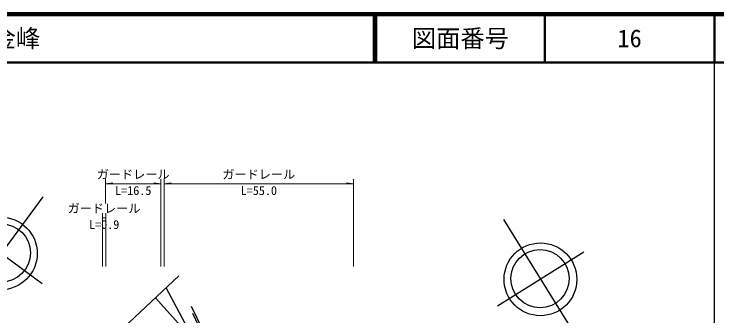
# Model space of a CAD drawing. Units: millimetres at full size, sheet at 1:1000; details may follow other scales. Extents: x 40000 to 680000, y 20000 to 380000.
# Drawn here: x 434627 to 579500, y 317801 to 380000 of the extents above; entities that cross this region are included whole.
import ezdxf
from ezdxf.enums import TextEntityAlignment as Align

# ---------------------------------------------------------------- set-up
doc = ezdxf.new("R2010")
doc.units = ezdxf.units.MM
doc.header["$LTSCALE"] = 1000
for name, color, linetype, lineweight in [('M-BGD', 7, 'Continuous', 25), ('M-BMK-OTRS', 5, 'Continuous', 25), ('M-BMK-SRVR', 3, 'Continuous', 25), ('M-STR-HTXT', 7, 'Continuous', 13), ('M-TTL', 2, 'Continuous', 140), ('M-TTL-BAND', 7, 'Continuous', 25), ('M-TTL-LINE', 7, 'Continuous', 50)]:
    doc.layers.add(name, color=color, linetype=linetype, lineweight=lineweight)
doc.layers.add('M-TTL-TXT', color=7, linetype='Continuous')
doc.styles.add('ＭＳ ゴシック', font='')
doc.styles.get('ＭＳ ゴシック').set_extended_font_data('MS Gothic')

msp = doc.modelspace()

# ---------------------------------------------------------------- linework, layer by layer
at = {"layer": 'M-BGD'}
for p, q in [((471968, 312431), (465963, 323565)), ((471968, 312431), (463811, 321557)), ((473616, 314810), (471184, 319743)), ((471404, 318338), (472598, 315916))]:
    msp.add_line(p, q, dxfattribs=at)
at = {"layer": 'M-BMK-OTRS'}
msp.add_line((434774, 294468), (468617, 326042), dxfattribs=at)
at = {"layer": 'M-BMK-SRVR'}
for p, q in [((440526, 342326), (420947, 315726)), ((535480, 337666), (552966, 309645)), ((440387, 324425), (423474, 336873)), ((552064, 330924), (534249, 319806))]:
    msp.add_line(p, q, dxfattribs=at)
for centre, radius in [((431896, 330674), 7500), ((431997, 330796), 6000), ((543121, 325342), 7500), ((543045, 325481), 6000)]:
    msp.add_circle(centre, radius, dxfattribs=at)
at = {"layer": 'M-STR-HTXT'}
for p, q in [((453483, 346000), (453483, 341000)), ((453483, 345000), (454960, 345260)), ((453483, 345000), (464903, 345000)), ((464903, 345000), (463426, 345260)), ((464903, 346000), (464903, 328000)), ((465550, 346000), (465550, 328000)), ((465550, 345000), (467027, 345260)), ((465550, 345000), (504603, 345000)), ((504603, 345000), (503126, 345260)), ((504603, 346000), (504603, 328000)), ((452879, 339000), (452879, 328000)), ((452879, 338000), (453079, 338035)), ((452879, 338000), (453522, 338000)), ((453522, 338000), (453322, 338035)), ((453522, 339000), (453522, 328000))]:
    msp.add_line(p, q, dxfattribs=at)
at = {"layer": 'M-TTL'}
msp.add_line((680000, 380000), (40000, 380000), dxfattribs=at)
at = {"layer": 'M-TTL-BAND'}
msp.add_line((579000, 20000), (579000, 370000), dxfattribs=at)
at = {"layer": 'M-TTL-LINE'}
for p, q in [((508747, 380000), (508747, 370000)), ((509247, 380000), (509247, 370000)), ((543997, 380000), (543997, 370000)), ((579000, 380000), (579000, 370000)), ((40000, 370000), (680000, 370000))]:
    msp.add_line(p, q, dxfattribs=at)

# ---------------------------------------------------------------- texts
at = {"layer": 'M-STR-HTXT', "style": 'ＭＳ ゴシック'}
for p in [(459175, 345499), (485059, 345499), (453183, 338499)]:
    msp.add_text('ガードレール', height=1833, dxfattribs=at).set_placement(p, align=Align.BOTTOM_CENTER)
for s, p in [('L=16.5', (459195, 344555)), ('L=55.0', (485079, 344555)), ('L=0.9', (453203, 337555))]:
    msp.add_text(s, height=1833, dxfattribs=at).set_placement(p, align=Align.TOP_CENTER)
at = {"layer": 'M-TTL-TXT', "style": 'ＭＳ ゴシック'}
msp.add_text('周南市大字金峰', height=3666, dxfattribs=at).set_placement((405024, 375000), align=Align.MIDDLE_LEFT)
for s, p in [('図面番号', (526622, 375000)), ('16', (561497, 375000))]:
    msp.add_text(s, height=3666, dxfattribs=at).set_placement(p, align=Align.MIDDLE_CENTER)

doc.saveas('drawing.dxf')
